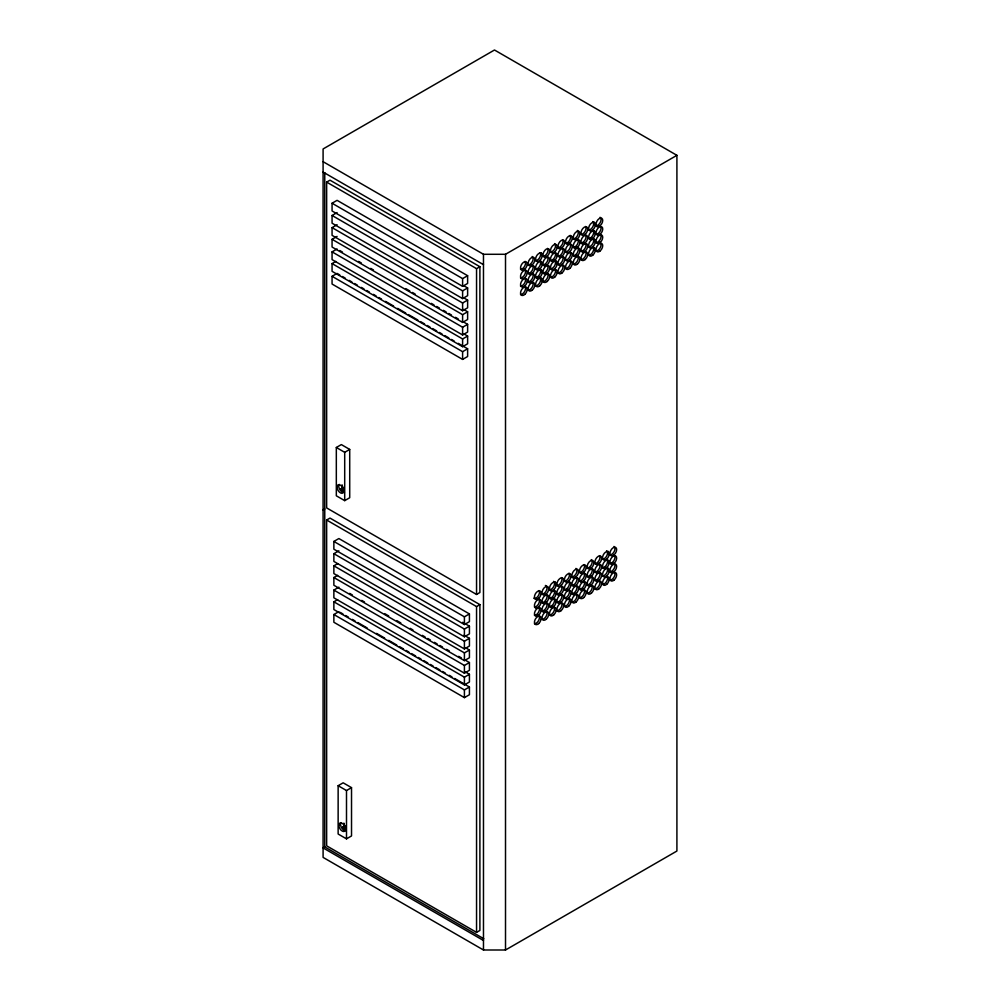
<?xml version="1.0" encoding="UTF-8"?>
<svg xmlns="http://www.w3.org/2000/svg" width="1000" height="1000" viewBox="0 0 1000 1000"><rect width="100%" height="100%" fill="white"/><g stroke="black" fill="none" stroke-linecap="round" stroke-linejoin="round"><path stroke-width="1.5" d="M340.95 488.8L342.075 488.013L342.075 484.9L343.462 489.913L342.337 490.688L340.95 488.8L343.188 487.512M342.75 827.013L343.875 826.237L343.875 823.125L345.262 828.125L344.137 828.9L342.75 827.013L344.988 825.725M326.65 182.113L330 180.175L479.9 266.725L479.9 592.525L476.55 594.462L326.65 507.912L326.65 182.113L476.55 268.65L479.9 266.725M332.062 203.238L337.088 200.338L467.625 275.7L467.625 283.438L462.6 286.337L332.062 210.963L332.062 203.238L462.6 278.6L467.625 275.7M463.587 285.613L467.625 287.95L467.625 295.675L462.6 298.575L332.062 223.2L332.062 215.475L337.088 212.575M463.587 297.762L467.625 300.087L467.625 307.825L462.6 310.725L332.062 235.35L332.062 227.625L337.088 224.725M463.587 309.45L467.625 311.775L467.625 319.5L462.6 322.4L332.062 247.037L332.062 239.312L337.088 236.412M462.238 321.225L467.625 324.338L467.625 332.062L462.6 334.963L332.062 259.6L332.062 251.863L337.088 248.975M463.587 333.725L467.625 336.062L467.625 343.787L462.6 346.688L332.062 271.325L332.062 263.587L335.825 261.413M458.2 343.338L467.625 348.775L467.625 356.512L462.6 359.412L332.062 284.037L332.062 276.312L337.088 273.412L339.775 274.962M323.088 161.688L483.475 254.288L505.513 254.288L676.912 155.325L676.912 851.038L505.513 950L483.475 950L323.088 857.4L323.088 148.963L494.487 50L676.912 155.325M332.062 215.475L462.6 290.837L467.625 287.95M332.062 227.625L462.6 302.987L467.625 300.087M332.062 239.312L462.6 314.675L467.625 311.775M332.062 251.863L462.6 327.238L467.625 324.338M332.062 263.587L462.6 338.963L467.625 336.062M332.062 276.312L462.6 351.675L467.625 348.775M336.325 447.488L341.35 444.588L349.712 449.425L349.712 497.738L344.7 500.637L336.325 495.8L336.325 447.488L344.7 452.325L349.712 449.425M323.088 509.975L324.762 509.012M326.65 520.025L330 518.088L479.9 604.637L479.9 930.45L476.55 932.375L326.65 845.837L326.65 520.025L476.55 606.575L479.9 604.637M333.862 541.45L338.888 538.55L469.425 613.925L469.425 621.65L464.412 624.55L333.862 549.188L333.862 541.45L464.412 616.825L469.425 613.925M462.7 622.275L469.425 626.163L469.425 633.888L464.412 636.788L333.862 561.425L333.862 553.688L338.888 550.8M464.05 635.2L469.425 638.312L469.425 646.038L464.412 648.938L333.862 573.575L333.862 565.837L337.638 563.663M465.387 647.663L469.425 650L469.425 657.725L464.412 660.625L333.862 585.25L333.862 577.525L337.638 575.35M464.05 659.45L469.425 662.55L469.425 670.288L464.412 673.188L333.862 597.812L333.862 590.087L338.888 587.188M465.387 671.95L469.425 674.275L469.425 682.013L464.412 684.9L333.862 609.538L333.862 601.812L337.638 599.637M454.625 678.45L469.425 687L469.425 694.725L464.412 697.625L333.862 622.263L333.862 614.525L338.888 611.625M333.862 553.688L464.412 629.062L469.425 626.163M333.862 565.837L464.412 641.213L469.425 638.312M333.862 577.525L464.412 652.887L469.425 650M333.862 590.087L464.412 665.45L469.425 662.55M333.862 601.812L464.412 677.175L469.425 674.275M333.862 614.525L464.412 689.9L469.425 687M338.137 785.713L343.15 782.812L351.525 787.638L351.525 835.95L346.5 838.85L338.137 834.025L338.137 785.713L346.5 790.537L351.525 787.638M483.8 938.75L324.762 846.925L323.088 847.9L483.475 940.5M323.088 172.062L483.475 264.662M339.775 250.525L342.463 252.075M358.612 261.4L361.312 262.95M370.725 268.387L373.425 269.95M405.725 288.6L409.762 290.925M412.45 292.475L415.138 294.037M431.287 303.363L433.975 304.913M436.675 306.462L439.363 308.025M443.4 310.35L446.087 311.9M448.787 313.463L451.475 315.012M455.513 317.35L458.2 318.9M342.463 276.525L345.163 278.075M349.2 280.4L351.887 281.962M354.575 283.512L357.275 285.062M361.312 287.4L364 288.95M366.688 290.5L369.387 292.062M373.425 294.387L376.112 295.95M378.8 297.5L381.5 299.05M385.538 301.388L393.612 306.05M397.65 308.375L405.725 313.038M408.413 314.587L417.837 320.025M420.525 321.587L424.562 323.913M427.25 325.475L429.95 327.025M432.638 328.575L436.675 330.913M439.363 332.463L442.05 334.012M444.75 335.575L448.787 337.9M451.475 339.45L454.162 341.012M349.65 593.4L352.35 594.963M361.763 600.4L364.462 601.95M384.65 613.6L388.688 615.938M396.763 620.6L400.8 622.925M410.213 628.362L412.912 629.925M422.325 635.363L425.025 636.912M427.713 638.462L430.4 640.025M434.438 642.35L437.137 643.913M439.825 645.462L442.512 647.013M446.55 649.35L449.25 650.9M458.663 656.338L461.35 657.887M340.238 612.413L342.925 613.962M345.613 615.513L348.312 617.062M352.35 619.4L355.037 620.95M357.725 622.513L367.15 627.95M376.575 633.387L384.65 638.05M388.688 640.375L396.763 645.037M399.45 646.6L403.488 648.925M406.175 650.475L408.875 652.038M411.562 653.587L415.6 655.913M418.288 657.475L420.988 659.025M423.675 660.575L427.713 662.913M430.4 664.463L433.1 666.025M435.788 667.575L439.825 669.9M442.512 671.462L445.213 673.012M449.25 675.337L451.938 676.9M505.513 254.288L505.513 950M483.475 254.288L483.475 950M476.55 268.65L476.55 594.462M476.55 606.575L476.55 932.375M464.412 616.825L464.412 624.55M464.412 629.062L464.412 636.788M464.412 641.213L464.412 648.938M464.412 652.887L464.412 660.625M464.412 665.45L464.412 673.188M464.412 677.175L464.412 684.9M464.412 689.9L464.412 697.625M462.6 278.6L462.6 286.337M462.6 290.837L462.6 298.575M462.6 302.987L462.6 310.725M462.6 314.675L462.6 322.4M462.6 327.238L462.6 334.963M462.6 338.963L462.6 346.688M462.6 351.675L462.6 359.412M346.5 790.537L346.5 838.85M344.7 452.325L344.7 500.637M324.762 172.65L324.762 846.925M344.438 492.113A4.737 2.737 60 0 1 340.037 489.9A4.737 2.737 60 0 1 339.175 484.412M346.25 830.337A4.737 2.737 60 0 1 341.838 828.125A4.737 2.737 60 0 1 340.988 822.625M525.087 261.388A4.737 2.737 -60 0 1 524.562 266.35A4.737 2.737 -60 0 1 520.513 269.3M532.163 256.5A4.737 2.737 -60 0 1 532.163 261.962A4.737 2.737 -60 0 1 527.425 264.7M540.163 252.675A4.737 2.737 -60 0 1 539.637 257.65A4.737 2.737 -60 0 1 535.588 260.6M547.587 248.4A4.737 2.737 -60 0 1 546.725 253.888A4.737 2.737 -60 0 1 542.325 256.1M541.45 254.862A4.737 2.737 -60 0 1 541.45 252.862M554.55 243.575A4.737 2.737 -60 0 1 554.837 248.5A4.737 2.737 -60 0 1 550.513 251.988M562.587 239.737A4.737 2.737 -60 0 1 561.725 245.238A4.737 2.737 -60 0 1 557.325 247.438M570.138 235.375A4.737 2.737 -60 0 1 569.612 240.35A4.737 2.737 -60 0 1 565.562 243.3M577.325 230.425A4.737 2.737 -60 0 1 577.325 235.888A4.737 2.737 -60 0 1 572.587 238.625M585.588 226.462A4.737 2.737 -60 0 1 584.725 231.95A4.737 2.737 -60 0 1 580.312 234.163M592.675 221.562A4.737 2.737 -60 0 1 592.962 226.488A4.737 2.737 -60 0 1 588.638 229.975M600.075 217.288A4.737 2.737 -60 0 1 600.075 222.763A4.737 2.737 -60 0 1 595.337 225.487M594.475 224.262A4.737 2.737 -60 0 1 594.475 222.262M547.05 256.438A4.737 2.737 -60 0 1 547.05 261.9A4.737 2.737 -60 0 1 542.325 264.625M541.45 263.4A4.737 2.737 -60 0 1 541.45 261.4M544.688 256.663A4.737 2.737 -60 0 1 545.55 256.3M600.6 226.312A4.737 2.737 -60 0 1 599.75 231.812A4.737 2.737 -60 0 1 595.337 234.025M594.475 232.787A4.737 2.737 -60 0 1 594.475 230.787M596.838 226.688A4.737 2.737 -60 0 1 597.712 226.05M532.688 265.525A4.737 2.737 -60 0 1 531.825 271.025A4.737 2.737 -60 0 1 527.425 273.225M529.788 265.262A4.737 2.737 -60 0 1 530.662 264.9M593.212 230.588A4.737 2.737 -60 0 1 592.675 235.562A4.737 2.737 -60 0 1 588.638 238.5M539.637 260.712A4.737 2.737 -60 0 1 539.925 265.637A4.737 2.737 -60 0 1 535.588 269.125M577.85 239.45A4.737 2.737 -60 0 1 576.987 244.95A4.737 2.737 -60 0 1 572.587 247.162M574.95 239.188A4.737 2.737 -60 0 1 575.825 238.825M524.562 269.425A4.737 2.737 -60 0 1 524.85 274.337A4.737 2.737 -60 0 1 520.513 277.838M522.188 269.65A4.737 2.737 -60 0 1 523.062 269.288M585.05 234.5A4.737 2.737 -60 0 1 585.05 239.963A4.737 2.737 -60 0 1 580.312 242.7M569.612 243.412A4.737 2.737 -60 0 1 569.9 248.325A4.737 2.737 -60 0 1 565.562 251.825M567.238 243.65A4.737 2.737 -60 0 1 568.112 243.275M555.075 252.6A4.737 2.737 -60 0 1 554.55 257.575A4.737 2.737 -60 0 1 550.513 260.525M562.587 248.263A4.737 2.737 -60 0 1 561.725 253.762A4.737 2.737 -60 0 1 557.325 255.975M556.45 254.737A4.737 2.737 -60 0 1 556.337 253.8M558.825 248.637A4.737 2.737 -60 0 1 559.688 248.012M540.163 269.5A4.737 2.737 -60 0 1 539.637 274.475A4.737 2.737 -60 0 1 535.588 277.425M537.263 269.25A4.737 2.737 -60 0 1 538.138 268.875M577.325 247.25A4.737 2.737 -60 0 1 577.612 252.175A4.737 2.737 -60 0 1 573.275 255.662M574.95 247.488A4.737 2.737 -60 0 1 576.625 247.037M569.612 251.713A4.737 2.737 -60 0 1 569.9 256.625A4.737 2.737 -60 0 1 565.562 260.125M566.375 252.575A4.737 2.737 -60 0 1 567.238 251.938M562.587 256.562A4.737 2.737 -60 0 1 561.725 262.062A4.737 2.737 -60 0 1 557.325 264.262M556.45 263.038A4.737 2.737 -60 0 1 556.45 261.038M559.688 256.3A4.737 2.737 -60 0 1 560.55 255.938M585.588 243.287A4.737 2.737 -60 0 1 584.725 248.775A4.737 2.737 -60 0 1 580.312 250.987M581.812 243.663A4.737 2.737 -60 0 1 583.55 242.662M592.675 238.388A4.737 2.737 -60 0 1 592.962 243.312A4.737 2.737 -60 0 1 588.638 246.8M590.312 238.625A4.737 2.737 -60 0 1 591.175 238.25M524.562 277.712A4.737 2.737 -60 0 1 524.85 282.638A4.737 2.737 -60 0 1 520.513 286.125M521.325 278.587A4.737 2.737 -60 0 1 522.188 277.95M532.163 273.325A4.737 2.737 -60 0 1 532.163 278.8A4.737 2.737 -60 0 1 527.425 281.525M529.788 273.562A4.737 2.737 -60 0 1 530.662 273.2M554.55 260.4A4.737 2.737 -60 0 1 554.837 265.325A4.737 2.737 -60 0 1 550.513 268.812M552.175 260.637A4.737 2.737 -60 0 1 553.85 260.188M547.587 265.225A4.737 2.737 -60 0 1 546.725 270.712A4.737 2.737 -60 0 1 542.325 272.925M541.45 271.7A4.737 2.737 -60 0 1 541.45 269.688M543.825 265.6A4.737 2.737 -60 0 1 544.688 264.962M600.6 234.613A4.737 2.737 -60 0 1 599.75 240.113A4.737 2.737 -60 0 1 595.337 242.312M594.475 241.088A4.737 2.737 -60 0 1 594.475 239.088M597.712 234.35A4.737 2.737 -60 0 1 598.575 233.988M539.637 277.425A4.737 2.737 -60 0 1 539.925 282.35A4.737 2.737 -60 0 1 535.588 285.837M537.263 277.663A4.737 2.737 -60 0 1 538.138 277.288M575.825 255.538A4.737 2.737 -60 0 1 577.85 260.025A4.737 2.737 -60 0 1 572.587 263.863M547.587 273.637A4.737 2.737 -60 0 1 546.725 279.125A4.737 2.737 -60 0 1 542.325 281.337M541.45 280.113A4.737 2.737 -60 0 1 541.45 278.113M544.688 273.375A4.737 2.737 -60 0 1 545.55 273.012M532.688 282.238A4.737 2.737 -60 0 1 531.825 287.738A4.737 2.737 -60 0 1 527.425 289.938M528.925 282.613A4.737 2.737 -60 0 1 529.788 281.975M555.075 269.312A4.737 2.737 -60 0 1 554.55 274.288A4.737 2.737 -60 0 1 550.513 277.225M551.312 269.688A4.737 2.737 -60 0 1 552.175 269.05M525.087 286.625A4.737 2.737 -60 0 1 524.562 291.6A4.737 2.737 -60 0 1 520.513 294.538M562.05 264.488A4.737 2.737 -60 0 1 562.05 269.95A4.737 2.737 -60 0 1 557.325 272.688M585.588 251.7A4.737 2.737 -60 0 1 584.725 257.2A4.737 2.737 -60 0 1 580.312 259.4M582.688 251.438A4.737 2.737 -60 0 1 583.55 251.075M600.075 242.537A4.737 2.737 -60 0 1 600.075 248A4.737 2.737 -60 0 1 595.337 250.725M594.475 249.5A4.737 2.737 -60 0 1 594.475 247.5M598.575 242.4A4.737 2.737 -60 0 1 599.375 242.312M593.212 247.3A4.737 2.737 -60 0 1 592.675 252.275A4.737 2.737 -60 0 1 588.638 255.212M589.438 247.675A4.737 2.737 -60 0 1 590.312 247.037M570.138 260.613A4.737 2.737 -60 0 1 569.612 265.587A4.737 2.737 -60 0 1 565.562 268.538M598.962 580.375A4.737 2.737 -60 0 1 598.962 585.85A4.737 2.737 -60 0 1 594.237 588.575M596.6 580.612A4.737 2.737 -60 0 1 597.463 580.25M553.55 606.6A4.737 2.737 -60 0 1 553.837 611.525A4.737 2.737 -60 0 1 549.513 615.013M552.05 606.462A4.737 2.737 -60 0 1 552.85 606.388M546.6 611.413A4.737 2.737 -60 0 1 545.75 616.9A4.737 2.737 -60 0 1 541.337 619.113M542.837 611.788A4.737 2.737 -60 0 1 544.575 610.788M599.5 572.463A4.737 2.737 -60 0 1 598.638 577.95A4.737 2.737 -60 0 1 594.237 580.163M596.6 572.2A4.737 2.737 -60 0 1 597.463 571.838M583.525 572.587A4.737 2.737 -60 0 1 583.812 577.5A4.737 2.737 -60 0 1 579.487 581M591.763 585.337A4.737 2.737 -60 0 1 590.913 590.825A4.737 2.737 -60 0 1 586.5 593.038M588 585.712A4.737 2.737 -60 0 1 589.738 584.712M560.975 602.312A4.737 2.737 -60 0 1 560.975 607.775A4.737 2.737 -60 0 1 556.237 610.513M558.6 602.55A4.737 2.737 -60 0 1 559.475 602.175M614.525 572.2A4.737 2.737 -60 0 1 613.663 577.7A4.737 2.737 -60 0 1 609.25 579.9M608.387 578.675A4.737 2.737 -60 0 1 608.275 577.737M610.763 572.575A4.737 2.737 -60 0 1 611.625 571.938M607.125 576.475A4.737 2.737 -60 0 1 606.587 581.438A4.737 2.737 -60 0 1 602.55 584.388M538.475 598.587A4.737 2.737 -60 0 1 538.763 603.513A4.737 2.737 -60 0 1 534.438 607.013M561.5 594.4A4.737 2.737 -60 0 1 560.638 599.888A4.737 2.737 -60 0 1 556.237 602.1M555.375 600.862A4.737 2.737 -60 0 1 555.262 599.938M557.737 594.763A4.737 2.737 -60 0 1 559.475 593.763M546.075 602.5A4.737 2.737 -60 0 1 546.075 607.962A4.737 2.737 -60 0 1 541.337 610.7M542.837 603.362A4.737 2.737 -60 0 1 543.713 602.737M544.575 602.362A4.737 2.737 -60 0 1 545.375 602.288M591.763 568.625A4.737 2.737 -60 0 1 590.913 574.125A4.737 2.737 -60 0 1 586.5 576.325M588.875 568.362A4.737 2.737 -60 0 1 589.738 568M591.237 576.425A4.737 2.737 -60 0 1 591.237 581.9A4.737 2.737 -60 0 1 586.5 584.625M588.875 576.663A4.737 2.737 -60 0 1 590.538 576.213M568.462 581.275A4.737 2.737 -60 0 1 568.75 586.2A4.737 2.737 -60 0 1 564.425 589.688M538.475 615.3A4.737 2.737 -60 0 1 538.763 620.225A4.737 2.737 -60 0 1 534.438 623.713M536.112 615.538A4.737 2.737 -60 0 1 537.775 615.087M583.525 589.3A4.737 2.737 -60 0 1 583.812 594.212A4.737 2.737 -60 0 1 579.487 597.712M581.15 589.525A4.737 2.737 -60 0 1 582.825 589.075M574.462 593.525A4.737 2.737 -60 0 1 576.5 598.013A4.737 2.737 -60 0 1 571.237 601.85M572.737 594.525A4.737 2.737 -60 0 1 573.6 593.888M614.525 555.487A4.737 2.737 -60 0 1 613.663 560.988A4.737 2.737 -60 0 1 609.25 563.2M608.387 561.962A4.737 2.737 -60 0 1 608.275 561.025M598.275 563.45A4.737 2.737 -60 0 1 599.25 568.587A4.737 2.737 -60 0 1 594.237 571.862M584.05 581.375A4.737 2.737 -60 0 1 583.525 586.35A4.737 2.737 -60 0 1 579.487 589.3M580.288 581.75A4.737 2.737 -60 0 1 581.15 581.112M576.5 577.438A4.737 2.737 -60 0 1 575.638 582.938A4.737 2.737 -60 0 1 571.237 585.15M572.737 577.812A4.737 2.737 -60 0 1 573.6 577.175M569 598.488A4.737 2.737 -60 0 1 568.138 603.975A4.737 2.737 -60 0 1 563.725 606.188M554.075 598.675A4.737 2.737 -60 0 1 553.55 603.65A4.737 2.737 -60 0 1 549.513 606.6M551.188 598.425A4.737 2.737 -60 0 1 552.85 597.975M575.962 568.413A4.737 2.737 -60 0 1 575.962 573.888A4.737 2.737 -60 0 1 571.237 576.613M546.6 594.7A4.737 2.737 -60 0 1 545.75 600.2A4.737 2.737 -60 0 1 541.337 602.4M543.713 594.438A4.737 2.737 -60 0 1 544.575 594.075M554.075 590.388A4.737 2.737 -60 0 1 553.55 595.35A4.737 2.737 -60 0 1 549.513 598.3M550.312 590.763A4.737 2.737 -60 0 1 551.188 590.125M613.987 563.288A4.737 2.737 -60 0 1 613.987 568.763A4.737 2.737 -60 0 1 609.25 571.487M608.387 570.262A4.737 2.737 -60 0 1 608.387 568.263M611.625 563.525A4.737 2.737 -60 0 1 612.487 563.162M576.5 585.737A4.737 2.737 -60 0 1 575.638 591.237A4.737 2.737 -60 0 1 571.237 593.438M573.6 585.475A4.737 2.737 -60 0 1 574.462 585.112M561.5 577.562A4.737 2.737 -60 0 1 560.638 583.062A4.737 2.737 -60 0 1 556.237 585.275M555.375 584.038A4.737 2.737 -60 0 1 555.375 582.038M539 607.388A4.737 2.737 -60 0 1 538.475 612.35A4.737 2.737 -60 0 1 534.438 615.3M535.237 607.762A4.737 2.737 -60 0 1 536.112 607.125M568.462 589.575A4.737 2.737 -60 0 1 568.75 594.5A4.737 2.737 -60 0 1 564.425 597.987M566.962 589.438A4.737 2.737 -60 0 1 567.775 589.362M606.587 567.562A4.737 2.737 -60 0 1 606.875 572.487A4.737 2.737 -60 0 1 602.55 575.975M603.362 568.425A4.737 2.737 -60 0 1 604.225 567.8M605.087 567.425A4.737 2.737 -60 0 1 605.9 567.35M560.975 585.6A4.737 2.737 -60 0 1 560.975 591.075A4.737 2.737 -60 0 1 556.237 593.8M606.587 559.263A4.737 2.737 -60 0 1 606.875 564.188A4.737 2.737 -60 0 1 602.55 567.675M584.05 564.55A4.737 2.737 -60 0 1 583.525 569.525A4.737 2.737 -60 0 1 579.487 572.463M613.987 546.462A4.737 2.737 -60 0 1 613.987 551.925A4.737 2.737 -60 0 1 609.25 554.663M608.387 553.438A4.737 2.737 -60 0 1 608.387 551.425M599.5 555.638A4.737 2.737 -60 0 1 598.638 561.125A4.737 2.737 -60 0 1 594.237 563.337M606.587 550.737A4.737 2.737 -60 0 1 606.875 555.65A4.737 2.737 -60 0 1 602.55 559.15M553.55 581.362A4.737 2.737 -60 0 1 553.837 586.275A4.737 2.737 -60 0 1 549.513 589.775M591.237 559.6A4.737 2.737 -60 0 1 591.237 565.062A4.737 2.737 -60 0 1 586.5 567.8M539 590.562A4.737 2.737 -60 0 1 538.15 596.05A4.737 2.737 -60 0 1 533.737 598.263M569 573.237A4.737 2.737 -60 0 1 568.462 578.212A4.737 2.737 -60 0 1 564.425 581.163M545.375 585.462A4.737 2.737 -60 0 1 546.362 590.6A4.737 2.737 -60 0 1 541.337 593.875M524.738 269.188A4.737 2.737 -60 0 0 526.237 261.85A4.737 2.737 -60 0 0 520.638 266.825A4.737 2.737 -60 0 0 524.738 269.188M532.337 264.8A4.737 2.737 -60 0 0 533.837 257.462A4.737 2.737 -60 0 0 528.237 262.438A4.737 2.737 -60 0 0 532.337 264.8M539.812 260.487A4.737 2.737 -60 0 0 541.312 253.15A4.737 2.737 -60 0 0 535.712 258.113A4.737 2.737 -60 0 0 539.812 260.487M547.225 256.2A4.737 2.737 -60 0 0 548.725 248.863A4.737 2.737 -60 0 0 543.125 253.837A4.737 2.737 -60 0 0 547.225 256.2M554.725 251.875A4.737 2.737 -60 0 0 556.225 244.537A4.737 2.737 -60 0 0 550.625 249.513A4.737 2.737 -60 0 0 554.725 251.875M562.225 247.537A4.737 2.737 -60 0 0 563.725 240.212A4.737 2.737 -60 0 0 558.125 245.175A4.737 2.737 -60 0 0 562.225 247.537M569.775 243.175A4.737 2.737 -60 0 0 571.275 235.85A4.737 2.737 -60 0 0 565.675 240.812A4.737 2.737 -60 0 0 569.775 243.175M577.5 238.725A4.737 2.737 -60 0 0 579 231.4A4.737 2.737 -60 0 0 573.4 236.363A4.737 2.737 -60 0 0 577.5 238.725M585.225 234.262A4.737 2.737 -60 0 0 586.725 226.938A4.737 2.737 -60 0 0 581.125 231.9A4.737 2.737 -60 0 0 585.225 234.262M592.85 229.862A4.737 2.737 -60 0 0 594.35 222.525A4.737 2.737 -60 0 0 588.75 227.5A4.737 2.737 -60 0 0 592.85 229.862M600.25 225.588A4.737 2.737 -60 0 0 601.75 218.263A4.737 2.737 -60 0 0 596.15 223.225A4.737 2.737 -60 0 0 600.25 225.588M600.25 234.125A4.737 2.737 -60 0 0 601.75 226.788A4.737 2.737 -60 0 0 596.15 231.75A4.737 2.737 -60 0 0 600.25 234.125M592.85 238.388A4.737 2.737 -60 0 0 594.35 231.062A4.737 2.737 -60 0 0 588.75 236.025A4.737 2.737 -60 0 0 592.85 238.388M585.225 242.8A4.737 2.737 -60 0 0 586.725 235.463A4.737 2.737 -60 0 0 581.125 240.425A4.737 2.737 -60 0 0 585.225 242.8M577.5 247.262A4.737 2.737 -60 0 0 579 239.925A4.737 2.737 -60 0 0 573.4 244.887A4.737 2.737 -60 0 0 577.5 247.262M569.775 251.713A4.737 2.737 -60 0 0 571.275 244.375A4.737 2.737 -60 0 0 565.675 249.338A4.737 2.737 -60 0 0 569.775 251.713M562.225 256.075A4.737 2.737 -60 0 0 563.725 248.738A4.737 2.737 -60 0 0 558.125 253.7A4.737 2.737 -60 0 0 562.225 256.075M554.725 260.4A4.737 2.737 -60 0 0 556.225 253.075A4.737 2.737 -60 0 0 550.625 258.038A4.737 2.737 -60 0 0 554.725 260.4M547.225 264.725A4.737 2.737 -60 0 0 548.725 257.4A4.737 2.737 -60 0 0 543.125 262.362A4.737 2.737 -60 0 0 547.225 264.725M539.812 269.012A4.737 2.737 -60 0 0 541.312 261.688A4.737 2.737 -60 0 0 535.712 266.65A4.737 2.737 -60 0 0 539.812 269.012M532.337 273.325A4.737 2.737 -60 0 0 533.837 266A4.737 2.737 -60 0 0 528.237 270.963A4.737 2.737 -60 0 0 532.337 273.325M600.25 242.413A4.737 2.737 -60 0 0 601.75 235.087A4.737 2.737 -60 0 0 596.15 240.05A4.737 2.737 -60 0 0 600.25 242.413M592.85 246.688A4.737 2.737 -60 0 0 594.35 239.35A4.737 2.737 -60 0 0 588.75 244.325A4.737 2.737 -60 0 0 592.85 246.688M585.225 251.088A4.737 2.737 -60 0 0 586.725 243.762A4.737 2.737 -60 0 0 581.125 248.725A4.737 2.737 -60 0 0 585.225 251.088M577.5 255.55A4.737 2.737 -60 0 0 579 248.225A4.737 2.737 -60 0 0 573.4 253.188A4.737 2.737 -60 0 0 577.5 255.55M569.775 260.012A4.737 2.737 -60 0 0 571.275 252.675A4.737 2.737 -60 0 0 565.675 257.638A4.737 2.737 -60 0 0 569.775 260.012M562.225 264.363A4.737 2.737 -60 0 0 563.725 257.038A4.737 2.737 -60 0 0 558.125 262A4.737 2.737 -60 0 0 562.225 264.363M554.725 268.7A4.737 2.737 -60 0 0 556.225 261.363A4.737 2.737 -60 0 0 550.625 266.337A4.737 2.737 -60 0 0 554.725 268.7M547.225 273.025A4.737 2.737 -60 0 0 548.725 265.7A4.737 2.737 -60 0 0 543.125 270.663A4.737 2.737 -60 0 0 547.225 273.025M539.812 277.312A4.737 2.737 -60 0 0 541.312 269.975A4.737 2.737 -60 0 0 535.712 274.95A4.737 2.737 -60 0 0 539.812 277.312M532.337 281.625A4.737 2.737 -60 0 0 533.837 274.3A4.737 2.737 -60 0 0 528.237 279.262A4.737 2.737 -60 0 0 532.337 281.625M600.25 250.825A4.737 2.737 -60 0 0 601.75 243.5A4.737 2.737 -60 0 0 596.15 248.463A4.737 2.737 -60 0 0 600.25 250.825M592.85 255.1A4.737 2.737 -60 0 0 594.35 247.775A4.737 2.737 -60 0 0 588.75 252.738A4.737 2.737 -60 0 0 592.85 255.1M585.225 259.5A4.737 2.737 -60 0 0 586.725 252.175A4.737 2.737 -60 0 0 581.125 257.137A4.737 2.737 -60 0 0 585.225 259.5M577.5 263.962A4.737 2.737 -60 0 0 579 256.637A4.737 2.737 -60 0 0 573.4 261.6A4.737 2.737 -60 0 0 577.5 263.962M569.775 268.425A4.737 2.737 -60 0 0 571.275 261.087A4.737 2.737 -60 0 0 565.675 266.05A4.737 2.737 -60 0 0 569.775 268.425M562.225 272.787A4.737 2.737 -60 0 0 563.725 265.45A4.737 2.737 -60 0 0 558.125 270.413A4.737 2.737 -60 0 0 562.225 272.787M554.725 277.113A4.737 2.737 -60 0 0 556.225 269.788A4.737 2.737 -60 0 0 550.625 274.75A4.737 2.737 -60 0 0 554.725 277.113M547.225 281.438A4.737 2.737 -60 0 0 548.725 274.113A4.737 2.737 -60 0 0 543.125 279.075A4.737 2.737 -60 0 0 547.225 281.438M539.812 285.725A4.737 2.737 -60 0 0 541.312 278.387A4.737 2.737 -60 0 0 535.712 283.363A4.737 2.737 -60 0 0 539.812 285.725M532.337 290.038A4.737 2.737 -60 0 0 533.837 282.712A4.737 2.737 -60 0 0 528.237 287.675A4.737 2.737 -60 0 0 532.337 290.038M524.738 294.425A4.737 2.737 -60 0 0 526.237 287.1A4.737 2.737 -60 0 0 520.638 292.062A4.737 2.737 -60 0 0 524.738 294.425M524.738 286.012A4.737 2.737 -60 0 0 526.237 278.688A4.737 2.737 -60 0 0 520.638 283.65A4.737 2.737 -60 0 0 524.738 286.012M524.738 277.725A4.737 2.737 -60 0 0 526.237 270.387A4.737 2.737 -60 0 0 520.638 275.35A4.737 2.737 -60 0 0 524.738 277.725M614.163 554.763A4.737 2.737 -60 0 0 615.662 547.425A4.737 2.737 -60 0 0 610.062 552.4A4.737 2.737 -60 0 0 614.163 554.763M614.163 563.3A4.737 2.737 -60 0 0 615.662 555.962A4.737 2.737 -60 0 0 610.062 560.925A4.737 2.737 -60 0 0 614.163 563.3M614.163 571.587A4.737 2.737 -60 0 0 615.662 564.263A4.737 2.737 -60 0 0 610.062 569.225A4.737 2.737 -60 0 0 614.163 571.587M614.163 580A4.737 2.737 -60 0 0 615.662 572.675A4.737 2.737 -60 0 0 610.062 577.638A4.737 2.737 -60 0 0 614.163 580M606.763 559.038A4.737 2.737 -60 0 0 608.263 551.7A4.737 2.737 -60 0 0 602.663 556.663A4.737 2.737 -60 0 0 606.763 559.038M606.763 567.562A4.737 2.737 -60 0 0 608.263 560.237A4.737 2.737 -60 0 0 602.663 565.2A4.737 2.737 -60 0 0 606.763 567.562M606.763 575.862A4.737 2.737 -60 0 0 608.263 568.525A4.737 2.737 -60 0 0 602.663 573.5A4.737 2.737 -60 0 0 606.763 575.862M606.763 584.275A4.737 2.737 -60 0 0 608.263 576.938A4.737 2.737 -60 0 0 602.663 581.912A4.737 2.737 -60 0 0 606.763 584.275M599.138 563.438A4.737 2.737 -60 0 0 600.638 556.1A4.737 2.737 -60 0 0 595.037 561.075A4.737 2.737 -60 0 0 599.138 563.438M599.138 571.962A4.737 2.737 -60 0 0 600.638 564.637A4.737 2.737 -60 0 0 595.037 569.6A4.737 2.737 -60 0 0 599.138 571.962M599.138 580.262A4.737 2.737 -60 0 0 600.638 572.938A4.737 2.737 -60 0 0 595.037 577.9A4.737 2.737 -60 0 0 599.138 580.262M599.138 588.675A4.737 2.737 -60 0 0 600.638 581.35A4.737 2.737 -60 0 0 595.037 586.312A4.737 2.737 -60 0 0 599.138 588.675M591.413 567.9A4.737 2.737 -60 0 0 592.913 560.562A4.737 2.737 -60 0 0 587.312 565.538A4.737 2.737 -60 0 0 591.413 567.9M591.413 576.425A4.737 2.737 -60 0 0 592.913 569.1A4.737 2.737 -60 0 0 587.312 574.062A4.737 2.737 -60 0 0 591.413 576.425M591.413 584.725A4.737 2.737 -60 0 0 592.913 577.4A4.737 2.737 -60 0 0 587.312 582.362A4.737 2.737 -60 0 0 591.413 584.725M591.413 593.138A4.737 2.737 -60 0 0 592.913 585.812A4.737 2.737 -60 0 0 587.312 590.775A4.737 2.737 -60 0 0 591.413 593.138M583.7 572.35A4.737 2.737 -60 0 0 585.2 565.025A4.737 2.737 -60 0 0 579.6 569.987A4.737 2.737 -60 0 0 583.7 572.35M583.7 580.887A4.737 2.737 -60 0 0 585.2 573.55A4.737 2.737 -60 0 0 579.6 578.513A4.737 2.737 -60 0 0 583.7 580.887M583.7 589.175A4.737 2.737 -60 0 0 585.2 581.85A4.737 2.737 -60 0 0 579.6 586.812A4.737 2.737 -60 0 0 583.7 589.175M583.7 597.6A4.737 2.737 -60 0 0 585.2 590.262A4.737 2.737 -60 0 0 579.6 595.225A4.737 2.737 -60 0 0 583.7 597.6M576.138 576.712A4.737 2.737 -60 0 0 577.638 569.388A4.737 2.737 -60 0 0 572.038 574.35A4.737 2.737 -60 0 0 576.138 576.712M576.138 585.25A4.737 2.737 -60 0 0 577.638 577.913A4.737 2.737 -60 0 0 572.038 582.875A4.737 2.737 -60 0 0 576.138 585.25M576.138 593.538A4.737 2.737 -60 0 0 577.638 586.213A4.737 2.737 -60 0 0 572.038 591.175A4.737 2.737 -60 0 0 576.138 593.538M576.138 601.95A4.737 2.737 -60 0 0 577.638 594.625A4.737 2.737 -60 0 0 572.038 599.587A4.737 2.737 -60 0 0 576.138 601.95M568.638 581.05A4.737 2.737 -60 0 0 570.138 573.713A4.737 2.737 -60 0 0 564.538 578.688A4.737 2.737 -60 0 0 568.638 581.05M568.638 589.575A4.737 2.737 -60 0 0 570.138 582.25A4.737 2.737 -60 0 0 564.538 587.212A4.737 2.737 -60 0 0 568.638 589.575M568.638 597.875A4.737 2.737 -60 0 0 570.138 590.538A4.737 2.737 -60 0 0 564.538 595.513A4.737 2.737 -60 0 0 568.638 597.875M568.638 606.287A4.737 2.737 -60 0 0 570.138 598.95A4.737 2.737 -60 0 0 564.538 603.925A4.737 2.737 -60 0 0 568.638 606.287M561.15 585.375A4.737 2.737 -60 0 0 562.65 578.038A4.737 2.737 -60 0 0 557.05 583.013A4.737 2.737 -60 0 0 561.15 585.375M561.15 593.9A4.737 2.737 -60 0 0 562.65 586.575A4.737 2.737 -60 0 0 557.05 591.538A4.737 2.737 -60 0 0 561.15 593.9M561.15 602.2A4.737 2.737 -60 0 0 562.65 594.862A4.737 2.737 -60 0 0 557.05 599.837A4.737 2.737 -60 0 0 561.15 602.2M561.15 610.612A4.737 2.737 -60 0 0 562.65 603.288A4.737 2.737 -60 0 0 557.05 608.25A4.737 2.737 -60 0 0 561.15 610.612M553.725 589.663A4.737 2.737 -60 0 0 555.225 582.325A4.737 2.737 -60 0 0 549.625 587.288A4.737 2.737 -60 0 0 553.725 589.663M553.725 598.188A4.737 2.737 -60 0 0 555.225 590.862A4.737 2.737 -60 0 0 549.625 595.825A4.737 2.737 -60 0 0 553.725 598.188M553.725 606.487A4.737 2.737 -60 0 0 555.225 599.15A4.737 2.737 -60 0 0 549.625 604.113A4.737 2.737 -60 0 0 553.725 606.487M553.725 614.9A4.737 2.737 -60 0 0 555.225 607.562A4.737 2.737 -60 0 0 549.625 612.537A4.737 2.737 -60 0 0 553.725 614.9M546.25 593.975A4.737 2.737 -60 0 0 547.75 586.638A4.737 2.737 -60 0 0 542.15 591.613A4.737 2.737 -60 0 0 546.25 593.975M546.25 602.5A4.737 2.737 -60 0 0 547.75 595.175A4.737 2.737 -60 0 0 542.15 600.138A4.737 2.737 -60 0 0 546.25 602.5M546.25 610.8A4.737 2.737 -60 0 0 547.75 603.462A4.737 2.737 -60 0 0 542.15 608.438A4.737 2.737 -60 0 0 546.25 610.8M546.25 619.212A4.737 2.737 -60 0 0 547.75 611.888A4.737 2.737 -60 0 0 542.15 616.85A4.737 2.737 -60 0 0 546.25 619.212M538.65 598.362A4.737 2.737 -60 0 0 540.15 591.025A4.737 2.737 -60 0 0 534.55 596A4.737 2.737 -60 0 0 538.65 598.362M538.65 606.888A4.737 2.737 -60 0 0 540.15 599.562A4.737 2.737 -60 0 0 534.55 604.525A4.737 2.737 -60 0 0 538.65 606.888M538.65 615.188A4.737 2.737 -60 0 0 540.15 607.863A4.737 2.737 -60 0 0 534.55 612.825A4.737 2.737 -60 0 0 538.65 615.188M538.65 623.6A4.737 2.737 -60 0 0 540.15 616.275A4.737 2.737 -60 0 0 534.55 621.237A4.737 2.737 -60 0 0 538.65 623.6M337.05 487.05A4.737 2.737 60 0 0 342.075 493.3A4.737 2.737 60 0 0 342.075 486.6A4.737 2.737 60 0 0 337.05 487.05M338.862 825.263A4.737 2.737 60 0 0 343.875 831.513A4.737 2.737 60 0 0 343.875 824.812A4.737 2.737 60 0 0 338.862 825.263"/></g></svg>
